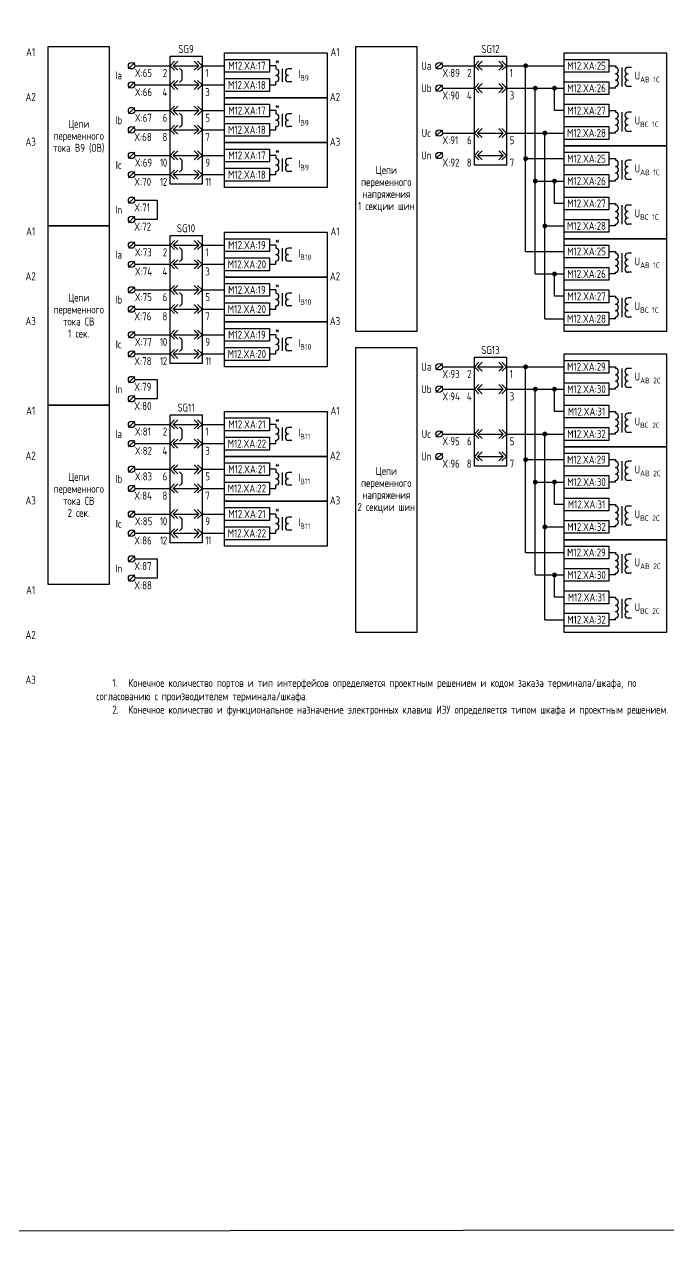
# Model space of a CAD drawing. Header units: millimetres. Extents: x -1245 to 5086, y -99 to 618.
# Drawn here: x 207.5 to 408.7, y -99 to 280 of the extents above; entities that cross this region are included whole.
import ezdxf

# ---------------------------------------------------------------- set-up
doc = ezdxf.new("R2010")
doc.units = ezdxf.units.MM
doc.styles.add('Gost_type_A', font='GOST_A.TTF')

# ---------------------------------------------------------------- blocks, each defined once
blk = doc.blocks.new('БИ_разъем')
for p, q in [((0, 0), (1.41, 1.41)), ((0, 0), (1.41, 1.41)), ((0, 0), (1.41, -1.41)), ((0, 0), (1.41, -1.41)), ((1, 0), (2.41, 1.41)), ((1, 0), (2.41, -1.41)), ((1, 0), (9, 0)), ((9, 0), (7.59, 1.41)), ((9, 0), (7.59, -1.41)), ((10, 0), (8.59, 1.41)), ((10, 0), (8.59, 1.41)), ((10, 0), (8.59, -1.41)), ((10, 0), (8.59, -1.41))]:
    blk.add_line(p, q)
blk = doc.blocks.new('БИ_перемычка')
for p, q in [((2.97, -0.79), (3.67, -1.5)), ((3.67, -1.5), (3.67, -4.5)), ((2.97, -5.21), (3.67, -4.5))]:
    blk.add_line(p, q)
blk = doc.blocks.new('POINT')
at = {"const_width": 0.75}
blk.add_lwpolyline([(-0.375, 0, 1), (0.375, 0, 1)], format="xyb", close=True, dxfattribs=at)

msp = doc.modelspace()

# ---------------------------------------------------------------- linework, layer by layer
for p, q in [((242, 268), (240, 266)), ((242, 267), (253, 267)), ((263, 267), (270, 267)), ((286, 267), (284, 267)), ((338, 268), (336, 266)), ((338, 267), (348, 267)), ((358, 267), (376, 267)), ((364, 209), (364, 267)), ((242, 262), (240, 260)), ((242, 261), (252.83, 261)), ((263.17, 261), (270, 261)), ((284, 261), (286, 261)), ((338, 261), (336, 259)), ((338, 260), (348, 260)), ((358, 260), (376, 260)), ((367, 202), (367, 260)), ((373, 253), (373, 260)), ((242, 254), (240, 252)), ((242, 253), (252.83, 253)), ((263.17, 253), (270, 253)), ((286, 253), (284, 253)), ((376, 253), (373, 253)), ((242, 248), (240, 246)), ((242, 247), (252.83, 247)), ((263.17, 247), (270, 247)), ((284, 247), (286, 247)), ((338, 247), (336, 245)), ((338, 246), (348, 246)), ((358, 246), (376, 246)), ((370, 188), (370, 246)), ((242, 240), (240, 238)), ((242, 239), (252.83, 239)), ((263.17, 239), (270, 239)), ((286, 239), (284, 239)), ((338, 240), (336, 238)), ((364, 238), (376, 238)), ((242, 234), (240, 232)), ((242, 233), (252.83, 233)), ((263.17, 233), (270, 233)), ((284, 233), (286, 233)), ((367, 231), (376, 231)), ((373, 224), (373, 231)), ((242, 226), (240, 224)), ((242, 225), (249, 225)), ((249, 225), (249, 219)), ((376, 224), (373, 224)), ((242, 220), (240, 218)), ((249, 219), (242, 219)), ((370, 217), (376, 217)), ((242, 212), (240, 210)), ((242, 211), (253, 211)), ((263, 211), (270, 211)), ((286, 211), (284, 211)), ((364, 209), (376, 209)), ((242, 206), (240, 204)), ((242, 205), (252.83, 205)), ((263.17, 205), (270, 205)), ((284, 205), (286, 205)), ((367, 202), (376, 202)), ((373, 195), (373, 202)), ((242, 198), (240, 196)), ((242, 197), (252.83, 197)), ((263.17, 197), (270, 197)), ((286, 197), (284, 197)), ((376, 195), (373, 195)), ((242, 192), (240, 190)), ((242, 191), (252.83, 191)), ((263.17, 191), (270, 191)), ((284, 191), (286, 191)), ((370, 188), (376, 188)), ((242, 184), (240, 182)), ((242, 183), (252.83, 183)), ((263.17, 183), (270, 183)), ((286, 183), (284, 183)), ((242, 178), (240, 176)), ((242, 177), (252.83, 177)), ((263.17, 177), (270, 177)), ((284, 177), (286, 177)), ((338, 174), (336, 172)), ((338, 173), (348, 173)), ((358, 173), (376, 173)), ((364, 115), (364, 173)), ((242, 170), (240, 168)), ((242, 169), (249, 169)), ((249, 169), (249, 163)), ((338, 167), (336, 165)), ((242, 164), (240, 162)), ((249, 163), (242, 163)), ((338, 166), (348, 166)), ((358, 166), (376, 166)), ((367, 108), (367, 166)), ((373, 159), (373, 166)), ((242, 156), (240, 154)), ((376, 159), (373, 159)), ((242, 155), (253, 155)), ((263, 155), (270, 155)), ((286, 155), (284, 155)), ((338, 153), (336, 151)), ((338, 152), (348, 152)), ((358, 152), (376, 152)), ((370, 94), (370, 152)), ((242, 150), (240, 148)), ((242, 149), (252.83, 149)), ((263.17, 149), (270, 149)), ((284, 149), (286, 149)), ((338, 146), (336, 144)), ((242, 142), (240, 140)), ((242, 141), (252.83, 141)), ((263.17, 141), (270, 141)), ((286, 141), (284, 141)), ((364, 144), (376, 144)), ((367, 137), (376, 137)), ((373, 130), (373, 137)), ((242, 136), (240, 134)), ((242, 135), (252.83, 135)), ((263.17, 135), (270, 135)), ((284, 135), (286, 135)), ((376, 130), (373, 130)), ((242, 128), (240, 126)), ((242, 127), (252.83, 127)), ((263.17, 127), (270, 127)), ((286, 127), (284, 127)), ((242, 122), (240, 120)), ((370, 123), (376, 123)), ((242, 121), (252.83, 121)), ((263.17, 121), (270, 121)), ((284, 121), (286, 121)), ((242, 114), (240, 112)), ((364, 115), (376, 115)), ((242, 113), (249, 113)), ((249, 113), (249, 107)), ((242, 108), (240, 106)), ((249, 107), (242, 107)), ((367, 108), (376, 108)), ((373, 101), (373, 108)), ((376, 101), (373, 101)), ((370, 94), (376, 94))]:
    msp.add_line(p, q)
at = {"ltscale": 4}
for p, q in [((286, 267), (286, 266)), ((286, 266.5), (286, 266)), ((288, 266), (288, 262)), ((288, 266), (288, 262)), ((291, 266), (290, 266)), ((291, 266), (290, 266)), ((390, 267), (392, 267)), ((392, 267), (392, 266.5)), ((392, 267), (392, 266.5)), ((394, 266.5), (394, 262.5)), ((397, 266.5), (396, 266.5)), ((286, 261), (286, 262)), ((291, 262), (290, 262)), ((291, 262), (290, 262)), ((394, 264.5), (394, 260.5)), ((392, 260), (390, 260)), ((392, 260), (392, 260.5)), ((397, 260.5), (396, 260.5)), ((286, 253), (286, 252)), ((286, 252.5), (286, 252)), ((288, 252), (288, 248)), ((288, 252), (288, 248)), ((291, 252), (290, 252)), ((291, 252), (290, 252)), ((390, 253), (392, 253)), ((392, 253), (392, 252.5)), ((392, 253), (392, 252.5)), ((394, 252.5), (394, 248.5)), ((394, 250.5), (394, 246.5)), ((397, 252.5), (396, 252.5)), ((286, 247), (286, 248)), ((291, 248), (290, 248)), ((291, 248), (290, 248)), ((392, 246), (392, 246.5)), ((397, 246.5), (396, 246.5)), ((392, 246), (390, 246)), ((286, 239), (286, 238)), ((286, 238.5), (286, 238)), ((288, 238), (288, 234)), ((288, 238), (288, 234)), ((291, 238), (290, 238)), ((291, 238), (290, 238)), ((390, 238), (392, 238)), ((392, 238), (392, 237.5)), ((392, 238), (392, 237.5)), ((394, 237.5), (394, 233.5)), ((394, 235.5), (394, 231.5)), ((397, 237.5), (396, 237.5)), ((286, 233), (286, 234)), ((291, 234), (290, 234)), ((291, 234), (290, 234)), ((392, 231), (392, 231.5)), ((397, 231.5), (396, 231.5)), ((392, 231), (390, 231)), ((390, 224), (392, 224)), ((392, 224), (392, 223.5)), ((392, 224), (392, 223.5)), ((394, 223.5), (394, 219.5)), ((394, 221.5), (394, 217.5)), ((397, 223.5), (396, 223.5)), ((392, 217), (390, 217)), ((392, 217), (392, 217.5)), ((397, 217.5), (396, 217.5)), ((286, 211), (286, 210)), ((286, 210.5), (286, 210)), ((288, 210), (288, 206)), ((288, 210), (288, 206)), ((291, 210), (290, 210)), ((291, 210), (290, 210)), ((390, 209), (392, 209)), ((392, 209), (392, 208.5)), ((392, 209), (392, 208.5)), ((394, 208.5), (394, 204.5)), ((397, 208.5), (396, 208.5)), ((286, 205), (286, 206)), ((291, 206), (290, 206)), ((291, 206), (290, 206)), ((394, 206.5), (394, 202.5)), ((392, 202), (390, 202)), ((392, 202), (392, 202.5)), ((397, 202.5), (396, 202.5)), ((286, 197), (286, 196)), ((286, 196.5), (286, 196)), ((288, 196), (288, 192)), ((288, 196), (288, 192)), ((291, 196), (290, 196)), ((291, 196), (290, 196)), ((390, 195), (392, 195)), ((392, 195), (392, 194.5)), ((392, 195), (392, 194.5)), ((394, 194.5), (394, 190.5)), ((397, 194.5), (396, 194.5)), ((286, 191), (286, 192)), ((291, 192), (290, 192)), ((291, 192), (290, 192)), ((394, 192.5), (394, 188.5)), ((392, 188), (390, 188)), ((392, 188), (392, 188.5)), ((397, 188.5), (396, 188.5)), ((286, 183), (286, 182)), ((286, 182.5), (286, 182)), ((288, 182), (288, 178)), ((288, 182), (288, 178)), ((291, 182), (290, 182)), ((291, 182), (290, 182)), ((286, 177), (286, 178)), ((291, 178), (290, 178)), ((291, 178), (290, 178)), ((390, 173), (392, 173)), ((392, 173), (392, 172.5)), ((392, 173), (392, 172.5)), ((394, 172.5), (394, 168.5)), ((397, 172.5), (396, 172.5)), ((394, 170.5), (394, 166.5)), ((392, 166), (390, 166)), ((392, 166), (392, 166.5)), ((397, 166.5), (396, 166.5)), ((390, 159), (392, 159)), ((392, 159), (392, 158.5)), ((392, 159), (392, 158.5)), ((394, 158.5), (394, 154.5)), ((394, 156.5), (394, 152.5)), ((397, 158.5), (396, 158.5)), ((286, 155), (286, 154)), ((286, 154.5), (286, 154)), ((288, 154), (288, 150)), ((288, 154), (288, 150)), ((291, 154), (290, 154)), ((291, 154), (290, 154)), ((392, 152), (390, 152)), ((392, 152), (392, 152.5)), ((397, 152.5), (396, 152.5)), ((286, 149), (286, 150)), ((291, 150), (290, 150)), ((291, 150), (290, 150)), ((286, 141), (286, 140)), ((286, 140.5), (286, 140)), ((390, 144), (392, 144)), ((392, 144), (392, 143.5)), ((392, 144), (392, 143.5)), ((394, 143.5), (394, 139.5)), ((394, 141.5), (394, 137.5)), ((397, 143.5), (396, 143.5)), ((288, 140), (288, 136)), ((288, 140), (288, 136)), ((291, 140), (290, 140)), ((291, 140), (290, 140)), ((392, 137), (390, 137)), ((392, 137), (392, 137.5)), ((397, 137.5), (396, 137.5)), ((286, 135), (286, 136)), ((291, 136), (290, 136)), ((291, 136), (290, 136)), ((390, 130), (392, 130)), ((392, 130), (392, 129.5)), ((392, 130), (392, 129.5)), ((394, 129.5), (394, 125.5)), ((397, 129.5), (396, 129.5)), ((286, 127), (286, 126)), ((286, 126.5), (286, 126)), ((288, 126), (288, 122)), ((288, 126), (288, 122)), ((291, 126), (290, 126)), ((291, 126), (290, 126)), ((394, 127.5), (394, 123.5)), ((286, 121), (286, 122)), ((291, 122), (290, 122)), ((291, 122), (290, 122)), ((392, 123), (390, 123)), ((392, 123), (392, 123.5)), ((397, 123.5), (396, 123.5)), ((390, 115), (392, 115)), ((392, 115), (392, 114.5)), ((392, 115), (392, 114.5)), ((394, 114.5), (394, 110.5)), ((397, 114.5), (396, 114.5)), ((394, 112.5), (394, 108.5)), ((392, 108), (390, 108)), ((392, 108), (392, 108.5)), ((397, 108.5), (396, 108.5)), ((390, 101), (392, 101)), ((392, 101), (392, 100.5)), ((392, 101), (392, 100.5)), ((394, 100.5), (394, 96.5)), ((397, 100.5), (396, 100.5)), ((394, 98.5), (394, 94.5)), ((392, 94), (390, 94)), ((392, 94), (392, 94.5)), ((397, 94.5), (396, 94.5))]:
    msp.add_line(p, q, dxfattribs=at)
at = {"color": 3}
msp.add_lwpolyline([(-1245, 609), (5086, 618), (5086, -90), (-1245, -99)], close=True, dxfattribs=at)
for points in [[(234, 217), (215, 217), (215, 273), (234, 273)], [(330, 184), (311, 184), (311, 273), (330, 273)], [(253, 270), (263, 270), (263, 230), (253, 230)], [(270, 271), (302, 271), (302, 257), (270, 257)], [(348, 270), (358, 270), (358, 236), (348, 236)], [(376, 271), (408, 271), (408, 242), (376, 242)], [(270, 269), (284, 269), (284, 265), (270, 265)], [(376, 269), (390, 269), (390, 265), (376, 265)], [(270, 263), (284, 263), (284, 259), (270, 259)], [(376, 262), (390, 262), (390, 258), (376, 258)], [(270, 257), (302, 257), (302, 243), (270, 243)], [(270, 255), (284, 255), (284, 251), (270, 251)], [(376, 255), (390, 255), (390, 251), (376, 251)], [(270, 249), (284, 249), (284, 245), (270, 245)], [(376, 248), (390, 248), (390, 244), (376, 244)], [(270, 243), (302, 243), (302, 229), (270, 229)], [(270, 241), (284, 241), (284, 237), (270, 237)], [(376, 242), (408, 242), (408, 213), (376, 213)], [(376, 240), (390, 240), (390, 236), (376, 236)], [(270, 235), (284, 235), (284, 231), (270, 231)], [(376, 233), (390, 233), (390, 229), (376, 229)], [(376, 226), (390, 226), (390, 222), (376, 222)], [(234, 161), (215, 161), (215, 217), (234, 217)], [(376, 219), (390, 219), (390, 215), (376, 215)], [(253, 214), (263, 214), (263, 174), (253, 174)], [(270, 215), (302, 215), (302, 201), (270, 201)], [(270, 213), (284, 213), (284, 209), (270, 209)], [(376, 213), (408, 213), (408, 184), (376, 184)], [(376, 211), (390, 211), (390, 207), (376, 207)], [(270, 207), (284, 207), (284, 203), (270, 203)], [(270, 201), (302, 201), (302, 187), (270, 187)], [(376, 204), (390, 204), (390, 200), (376, 200)], [(270, 199), (284, 199), (284, 195), (270, 195)], [(376, 197), (390, 197), (390, 193), (376, 193)], [(270, 193), (284, 193), (284, 189), (270, 189)], [(376, 190), (390, 190), (390, 186), (376, 186)], [(270, 187), (302, 187), (302, 173), (270, 173)], [(270, 185), (284, 185), (284, 181), (270, 181)], [(270, 179), (284, 179), (284, 175), (270, 175)], [(330, 90), (311, 90), (311, 179), (330, 179)], [(348, 176), (358, 176), (358, 142), (348, 142)], [(376, 177), (408, 177), (408, 148), (376, 148)], [(376, 175), (390, 175), (390, 171), (376, 171)], [(376, 168), (390, 168), (390, 164), (376, 164)], [(234, 105), (215, 105), (215, 161), (234, 161)], [(376, 161), (390, 161), (390, 157), (376, 157)], [(253, 158), (263, 158), (263, 118), (253, 118)], [(270, 159), (302, 159), (302, 145), (270, 145)], [(270, 157), (284, 157), (284, 153), (270, 153)], [(376, 154), (390, 154), (390, 150), (376, 150)], [(270, 151), (284, 151), (284, 147), (270, 147)], [(376, 148), (408, 148), (408, 119), (376, 119)], [(270, 145), (302, 145), (302, 131), (270, 131)], [(376, 146), (390, 146), (390, 142), (376, 142)], [(270, 143), (284, 143), (284, 139), (270, 139)], [(270, 137), (284, 137), (284, 133), (270, 133)], [(376, 139), (390, 139), (390, 135), (376, 135)], [(270, 131), (302, 131), (302, 117), (270, 117)], [(270, 129), (284, 129), (284, 125), (270, 125)], [(376, 132), (390, 132), (390, 128), (376, 128)], [(270, 123), (284, 123), (284, 119), (270, 119)], [(376, 125), (390, 125), (390, 121), (376, 121)], [(376, 119), (408, 119), (408, 90), (376, 90)], [(376, 117), (390, 117), (390, 113), (376, 113)], [(376, 110), (390, 110), (390, 106), (376, 106)], [(376, 103), (390, 103), (390, 99), (376, 99)], [(376, 96), (390, 96), (390, 92), (376, 92)]]:
    msp.add_lwpolyline(points, close=True)
for centre in [(241, 267), (337, 267), (241, 261), (337, 260), (241, 253), (241, 247), (337, 246), (241, 239), (337, 239), (241, 233), (241, 225), (241, 219), (241, 211), (241, 205), (241, 197), (241, 191), (241, 183), (241, 177), (337, 173), (241, 169), (337, 166), (241, 163), (241, 155), (337, 152), (241, 149), (337, 145), (241, 141), (241, 135), (241, 127), (241, 121), (241, 113), (241, 107)]:
    msp.add_circle(centre, 1)
at = {"ltscale": 4}
for centre, start, end in [((286, 265), 270, 90), ((286, 265), 270, 90), ((290, 265), 90, 270), ((290, 265), 90, 270), ((392, 265.5), 270, 90), ((396, 265.5), 90, 270), ((396, 265.5), 90, 270), ((286, 263), 270, 90), ((286, 263), 270, 90), ((290, 263), 90, 270), ((290, 263), 90, 270), ((392, 263.5), 270, 90), ((392, 261.5), 270, 90), ((396, 263.5), 90, 270), ((396, 263.5), 90, 270), ((396, 261.5), 90, 270), ((286, 251), 270, 90), ((286, 251), 270, 90), ((290, 251), 90, 270), ((290, 251), 90, 270), ((392, 251.5), 270, 90), ((392, 249.5), 270, 90), ((396, 251.5), 90, 270), ((396, 251.5), 90, 270), ((396, 249.5), 90, 270), ((396, 249.5), 90, 270), ((286, 249), 270, 90), ((286, 249), 270, 90), ((290, 249), 90, 270), ((290, 249), 90, 270), ((392, 247.5), 270, 90), ((396, 247.5), 90, 270), ((286, 237), 270, 90), ((286, 237), 270, 90), ((286, 235), 270, 90), ((286, 235), 270, 90), ((290, 237), 90, 270), ((290, 237), 90, 270), ((290, 235), 90, 270), ((290, 235), 90, 270), ((392, 236.5), 270, 90), ((392, 234.5), 270, 90), ((396, 236.5), 90, 270), ((396, 236.5), 90, 270), ((396, 234.5), 90, 270), ((396, 234.5), 90, 270), ((392, 232.5), 270, 90), ((396, 232.5), 90, 270), ((392, 222.5), 270, 90), ((392, 220.5), 270, 90), ((396, 222.5), 90, 270), ((396, 222.5), 90, 270), ((396, 220.5), 90, 270), ((396, 220.5), 90, 270), ((392, 218.5), 270, 90), ((396, 218.5), 90, 270), ((286, 209), 270, 90), ((286, 209), 270, 90), ((290, 209), 90, 270), ((290, 209), 90, 270), ((392, 207.5), 270, 90), ((396, 207.5), 90, 270), ((396, 207.5), 90, 270), ((286, 207), 270, 90), ((286, 207), 270, 90), ((290, 207), 90, 270), ((290, 207), 90, 270), ((392, 205.5), 270, 90), ((396, 205.5), 90, 270), ((396, 205.5), 90, 270), ((392, 203.5), 270, 90), ((396, 203.5), 90, 270), ((286, 195), 270, 90), ((286, 195), 270, 90), ((286, 193), 270, 90), ((286, 193), 270, 90), ((290, 195), 90, 270), ((290, 195), 90, 270), ((290, 193), 90, 270), ((290, 193), 90, 270), ((392, 193.5), 270, 90), ((396, 193.5), 90, 270), ((396, 193.5), 90, 270), ((392, 191.5), 270, 90), ((392, 189.5), 270, 90), ((396, 191.5), 90, 270), ((396, 191.5), 90, 270), ((396, 189.5), 90, 270), ((286, 181), 270, 90), ((286, 181), 270, 90), ((290, 181), 90, 270), ((290, 181), 90, 270), ((286, 179), 270, 90), ((286, 179), 270, 90), ((290, 179), 90, 270), ((290, 179), 90, 270), ((392, 171.5), 270, 90), ((396, 171.5), 90, 270), ((396, 171.5), 90, 270), ((392, 169.5), 270, 90), ((392, 167.5), 270, 90), ((396, 169.5), 90, 270), ((396, 169.5), 90, 270), ((396, 167.5), 90, 270), ((392, 157.5), 270, 90), ((392, 155.5), 270, 90), ((396, 157.5), 90, 270), ((396, 157.5), 90, 270), ((396, 155.5), 90, 270), ((396, 155.5), 90, 270), ((286, 153), 270, 90), ((286, 153), 270, 90), ((286, 151), 270, 90), ((286, 151), 270, 90), ((290, 153), 90, 270), ((290, 153), 90, 270), ((290, 151), 90, 270), ((290, 151), 90, 270), ((392, 153.5), 270, 90), ((396, 153.5), 90, 270), ((392, 142.5), 270, 90), ((392, 140.5), 270, 90), ((396, 142.5), 90, 270), ((396, 142.5), 90, 270), ((396, 140.5), 90, 270), ((396, 140.5), 90, 270), ((286, 139), 270, 90), ((286, 139), 270, 90), ((286, 137), 270, 90), ((286, 137), 270, 90), ((290, 139), 90, 270), ((290, 139), 90, 270), ((290, 137), 90, 270), ((290, 137), 90, 270), ((392, 138.5), 270, 90), ((396, 138.5), 90, 270), ((392, 128.5), 270, 90), ((396, 128.5), 90, 270), ((396, 128.5), 90, 270), ((286, 125), 270, 90), ((286, 125), 270, 90), ((290, 125), 90, 270), ((290, 125), 90, 270), ((392, 126.5), 270, 90), ((392, 124.5), 270, 90), ((396, 126.5), 90, 270), ((396, 126.5), 90, 270), ((396, 124.5), 90, 270), ((286, 123), 270, 90), ((286, 123), 270, 90), ((290, 123), 90, 270), ((290, 123), 90, 270), ((392, 113.5), 270, 90), ((396, 113.5), 90, 270), ((396, 113.5), 90, 270), ((392, 111.5), 270, 90), ((392, 109.5), 270, 90), ((396, 111.5), 90, 270), ((396, 111.5), 90, 270), ((396, 109.5), 90, 270), ((392, 99.5), 270, 90), ((396, 99.5), 90, 270), ((396, 99.5), 90, 270), ((392, 97.5), 270, 90), ((392, 95.5), 270, 90), ((396, 97.5), 90, 270), ((396, 97.5), 90, 270), ((396, 95.5), 90, 270)]:
    msp.add_arc(centre, 1, start, end, dxfattribs=at)

# ---------------------------------------------------------------- block references
for name, p in [('БИ_разъем', (253, 267)), ('БИ_перемычка', (253, 267)), ('БИ_разъем', (348, 267)), ('POINT', (364, 267)), ('БИ_разъем', (253, 261)), ('БИ_разъем', (348, 260)), ('POINT', (367, 260)), ('POINT', (373, 260)), ('БИ_разъем', (253, 253)), ('БИ_перемычка', (253, 253)), ('БИ_разъем', (253, 247)), ('БИ_разъем', (348, 246)), ('POINT', (370, 246)), ('БИ_разъем', (253, 239)), ('БИ_разъем', (348, 239)), ('POINT', (364, 238)), ('БИ_перемычка', (253, 239)), ('БИ_разъем', (253, 233)), ('POINT', (367, 231)), ('POINT', (373, 231)), ('POINT', (370, 217)), ('БИ_разъем', (253, 211)), ('БИ_перемычка', (253, 211)), ('БИ_разъем', (253, 205)), ('POINT', (373, 202)), ('БИ_разъем', (253, 197)), ('БИ_перемычка', (253, 197)), ('БИ_разъем', (253, 191)), ('БИ_разъем', (253, 183)), ('БИ_перемычка', (253, 183)), ('БИ_разъем', (253, 177)), ('БИ_разъем', (348, 173)), ('POINT', (364, 173)), ('БИ_разъем', (348, 166)), ('POINT', (367, 166)), ('POINT', (373, 166)), ('БИ_разъем', (253, 155)), ('БИ_перемычка', (253, 155)), ('БИ_разъем', (348, 152)), ('POINT', (370, 152)), ('БИ_разъем', (253, 149)), ('БИ_разъем', (348, 145)), ('POINT', (364, 144)), ('БИ_разъем', (253, 141)), ('БИ_перемычка', (253, 141)), ('POINT', (367, 137)), ('POINT', (373, 137)), ('БИ_разъем', (253, 135)), ('БИ_разъем', (253, 127)), ('БИ_перемычка', (253, 127)), ('БИ_разъем', (253, 121)), ('POINT', (370, 123)), ('POINT', (373, 108))]:
    msp.add_blockref(name, p)

# ---------------------------------------------------------------- texts
at = {"char_height": 2.5, "line_spacing_factor": 0.9, "style": 'Gost_type_A'}
for s, insert, width, attachment_point in [('SG9', (258, 271), 10, 8), ('SG12', (353, 271), 10, 8), ('A1', (209.5, 270), 35, 8), ('A1', (304.5, 270), 35, 8), ('X:65', (242, 266), 10, 1), ('{\\T0.9;2}', (252, 266), 5, 3), ('{\\T0.9;1}', (264, 266), 5, 1), ('Ua', (333, 267), 7, 5), ('X:89', (338, 266), 10, 1), ('{\\T0.9;2}', (347, 266), 5, 3), ('{\\T0.9;1}', (359, 266), 5, 1), ('Ia', (237, 264), 6, 5), ('A2', (209.5, 256), 35, 8), ('X:66', (242, 260), 10, 1), ('{\\T0.9;4}', (252, 260), 5, 3), ('{\\T0.9;3}', (264, 260), 5, 1), ('A2', (304.5, 256), 35, 8), ('Ub', (333, 260), 7, 5), ('X:90', (338, 259), 10, 1), ('{\\T0.9;4}', (347, 259), 5, 3), ('{\\T0.9;3}', (359, 259), 5, 1), ('Цепи переменного тока В9 (ОВ)', (224.5, 245), 19, 5), ('Ib', (237, 250), 6, 5), ('X:67', (242, 252), 10, 1), ('{\\T0.9;6}', (252, 252), 5, 3), ('{\\T0.9;5}', (264, 252), 5, 1), ('Uc', (333, 246), 7, 5), ('A3', (209.5, 242), 35, 8), ('X:68', (241.83, 246), 10, 1), ('{\\T0.9;8}', (252, 246), 5, 3), ('{\\T0.9;7}', (264, 246), 5, 1), ('A3', (304.5, 242), 35, 8), ('X:91', (338, 245), 10, 1), ('{\\T0.9;6}', (347, 245), 5, 3), ('{\\T0.9;5}', (359, 245), 5, 1), ('Un', (333, 239), 7, 5), ('Ic', (237, 236), 6, 5), ('X:69', (242, 238), 10, 1), ('{\\T0.9;10}', (252, 238), 5, 3), ('{\\T0.9;9}', (264, 238), 5, 1), ('Цепи переменного напряжения\\P1 секции шин', (320.5, 228.5), 19, 5), ('X:92', (338, 238), 10, 1), ('{\\T0.9;8}', (347, 238), 5, 3), ('{\\T0.9;7}', (359, 238), 5, 1), ('X:70', (241.83, 232), 10, 1), ('{\\T0.9;12}', (252, 232), 5, 3), ('{\\T0.9;11}', (264, 232), 5, 1), ('X:71', (241.83, 224), 10, 1), ('In', (237, 222), 6, 5), ('A1', (209.5, 214), 35, 8), ('X:72', (241.83, 218), 10, 1), ('SG10', (258, 215), 10, 8), ('A1', (304.5, 214), 35, 8), ('Ia', (237, 208), 6, 5), ('X:73', (242, 210), 10, 1), ('{\\T0.9;2}', (252, 210), 5, 3), ('{\\T0.9;1}', (264, 210), 5, 1), ('A2', (209.5, 200), 35, 8), ('X:74', (242, 204), 10, 1), ('{\\T0.9;4}', (252, 204), 5, 3), ('{\\T0.9;3}', (264, 204), 5, 1), ('A2', (304.5, 200), 35, 8), ('Цепи переменного тока СВ\\P1 сек.', (224.5, 189), 19, 5), ('Ib', (237, 194), 6, 5), ('X:75', (242, 196), 10, 1), ('{\\T0.9;6}', (252, 196), 5, 3), ('{\\T0.9;5}', (264, 196), 5, 1), ('X:76', (241.83, 190), 10, 1), ('{\\T0.9;8}', (252, 190), 5, 3), ('{\\T0.9;7}', (264, 190), 5, 1), ('A3', (209.5, 186), 35, 8), ('A3', (304.5, 186), 35, 8), ('X:77', (242, 182), 10, 1), ('{\\T0.9;10}', (252, 182), 5, 3), ('{\\T0.9;9}', (264, 182), 5, 1), ('Ic', (237, 180), 6, 5), ('SG13', (353, 177), 10, 8), ('X:78', (241.83, 176), 10, 1), ('{\\T0.9;12}', (252, 176), 5, 3), ('{\\T0.9;11}', (264, 176), 5, 1), ('Ua', (333, 173), 7, 5), ('X:93', (338, 172), 10, 1), ('{\\T0.9;2}', (347, 172), 5, 3), ('{\\T0.9;1}', (359, 172), 5, 1), ('In', (237, 166), 6, 5), ('X:79', (241.83, 168), 10, 1), ('Ub', (333, 166), 7, 5), ('X:94', (338, 165), 10, 1), ('{\\T0.9;4}', (347, 165), 5, 3), ('{\\T0.9;3}', (359, 165), 5, 1), ('A1', (209.5, 158), 35, 8), ('X:80', (241.83, 162), 10, 1), ('SG11', (258, 159), 10, 8), ('A1', (304.5, 158), 35, 8), ('Ia', (237, 152), 6, 5), ('X:81', (242, 154), 10, 1), ('{\\T0.9;2}', (252, 154), 5, 3), ('{\\T0.9;1}', (264, 154), 5, 1), ('Uc', (333, 152), 7, 5), ('X:82', (242, 148), 10, 1), ('{\\T0.9;4}', (252, 148), 5, 3), ('{\\T0.9;3}', (264, 148), 5, 1), ('X:95', (338, 151), 10, 1), ('{\\T0.9;6}', (347, 151), 5, 3), ('{\\T0.9;5}', (359, 151), 5, 1), ('A2', (209.5, 144), 35, 8), ('A2', (304.5, 144), 35, 8), ('Un', (333, 145), 7, 5), ('{\\T0.9;8}', (347, 144), 5, 3), ('Цепи переменного напряжения\\P2 секции шин', (320.5, 134.5), 19, 5), ('X:96', (338, 144), 10, 1), ('{\\T0.9;7}', (359, 144), 5, 1), ('Цепи переменного тока СВ\\P2 сек.', (224.5, 133), 19, 5), ('Ib', (237, 138), 6, 5), ('X:83', (242, 140), 10, 1), ('{\\T0.9;6}', (252, 140), 5, 3), ('{\\T0.9;5}', (264, 140), 5, 1), ('X:84', (241.83, 134), 10, 1), ('{\\T0.9;8}', (252, 134), 5, 3), ('{\\T0.9;7}', (264, 134), 5, 1), ('A3', (209.5, 130), 35, 8), ('A3', (304.5, 130), 35, 8), ('Ic', (237, 124), 6, 5), ('X:85', (242, 126), 10, 1), ('{\\T0.9;10}', (252, 126), 5, 3), ('{\\T0.9;9}', (264, 126), 5, 1), ('X:86', (241.83, 120), 10, 1), ('{\\T0.9;12}', (252, 120), 5, 3), ('{\\T0.9;11}', (264, 120), 5, 1), ('In', (237, 110), 6, 5), ('X:87', (241.83, 112), 10, 1), ('A1', (209.5, 102), 35, 8), ('X:88', (241.83, 106), 10, 1), ('A2', (209.5, 88), 35, 8), ('A3', (209.5, 74), 35, 8)]:
    msp.add_mtext(s, dxfattribs=dict(at, insert=insert, width=width, attachment_point=attachment_point))
at = {"char_height": 2.5, "style": 'Gost_type_A'}
for s, insert, width, attachment_point in [('M12.XA:17', (277, 267), 14, 5), ('*', (286.5, 268.5), 3, 5), ('\\A1;I{\\H0.7x;\\S^ В9;}', (293, 264), 8, 4), ('M12.XA:25', (383, 267), 14, 5), ('M12.XA:18', (276.99, 260.99), 14.018, 5), ('\\A1;U{\\H0.7x;\\S^ AB 1C;}', (398, 263.5), 12, 4), ('M12.XA:26', (382.99, 260), 14.018, 5), ('M12.XA:17', (277, 253), 14, 5), ('*', (286.5, 254.5), 3, 5), ('M12.XA:27', (382.99, 253), 14.018, 5), ('\\A1;I{\\H0.7x;\\S^ В9;}', (293, 250), 8, 4), ('\\A1;U{\\H0.7x;\\S^ BC 1C;}', (398, 249.5), 12, 4), ('M12.XA:18', (276.99, 246.99), 14.018, 5), ('M12.XA:28', (382.99, 246), 14.018, 5), ('M12.XA:17', (277, 239), 14, 5), ('*', (286.5, 240.5), 3, 5), ('M12.XA:25', (383, 238), 14, 5), ('\\A1;I{\\H0.7x;\\S^ В9;}', (293, 236), 8, 4), ('\\A1;U{\\H0.7x;\\S^ AB 1C;}', (398, 234.5), 12, 4), ('M12.XA:18', (276.99, 232.99), 14.018, 5), ('M12.XA:26', (382.99, 231), 14.018, 5), ('M12.XA:27', (382.99, 224), 14.018, 5), ('\\A1;U{\\H0.7x;\\S^ BC 1C;}', (398, 220.5), 12, 4), ('M12.XA:28', (382.99, 217), 14.018, 5), ('M12.XA:19', (277, 211), 14, 5), ('*', (286.5, 212.5), 3, 5), ('\\A1;I{\\H0.7x;\\S^ В10;}', (293, 208), 8, 4), ('M12.XA:25', (383, 209), 14, 5), ('M12.XA:20', (276.99, 204.99), 14.018, 5), ('\\A1;U{\\H0.7x;\\S^ AB 1C;}', (398, 205.5), 12, 4), ('M12.XA:26', (382.99, 202), 14.018, 5), ('M12.XA:19', (277, 197), 14, 5), ('*', (286.5, 198.5), 3, 5), ('\\A1;I{\\H0.7x;\\S^ В10;}', (293, 194), 8, 4), ('M12.XA:27', (382.99, 195), 14.018, 5), ('M12.XA:20', (276.99, 190.99), 14.018, 5), ('\\A1;U{\\H0.7x;\\S^ BC 1C;}', (398, 191.5), 12, 4), ('M12.XA:28', (382.99, 188), 14.018, 5), ('M12.XA:19', (277, 183), 14, 5), ('*', (286.5, 184.5), 3, 5), ('M12.XA:20', (276.99, 176.99), 14.018, 5), ('\\A1;I{\\H0.7x;\\S^ В10;}', (293, 180), 8, 4), ('M12.XA:29', (382.99, 173), 14.018, 5), ('\\A1;U{\\H0.7x;\\S^ AB 2C;}', (398, 169.5), 12, 4), ('M12.XA:30', (382.99, 166), 14.018, 5), ('M12.XA:31', (382.99, 159), 14.018, 5), ('M12.XA:21', (277, 155), 14, 5), ('*', (286.5, 156.5), 3, 5), ('\\A1;U{\\H0.7x;\\S^ BC 2C;}', (398, 155.5), 12, 4), ('\\A1;I{\\H0.7x;\\S^ В11;}', (293, 152), 8, 4), ('M12.XA:32', (382.99, 152), 14.018, 5), ('M12.XA:22', (276.99, 149), 14.018, 5), ('M12.XA:29', (382.99, 144), 14.018, 5), ('M12.XA:21', (277, 141), 14, 5), ('*', (286.5, 142.5), 3, 5), ('\\A1;U{\\H0.7x;\\S^ AB 2C;}', (398, 140.5), 12, 4), ('\\A1;I{\\H0.7x;\\S^ В11;}', (293, 138), 8, 4), ('M12.XA:30', (382.99, 137), 14.018, 5), ('M12.XA:22', (276.99, 135), 14.018, 5), ('M12.XA:31', (382.99, 130), 14.018, 5), ('M12.XA:21', (277, 127), 14, 5), ('*', (286.5, 128.5), 3, 5), ('\\A1;I{\\H0.7x;\\S^ В11;}', (293, 124), 8, 4), ('\\A1;U{\\H0.7x;\\S^ BC 2C;}', (398, 126.5), 12, 4), ('M12.XA:22', (276.99, 121), 14.018, 5), ('M12.XA:32', (382.99, 123), 14.018, 5), ('M12.XA:29', (382.99, 115), 14.018, 5), ('\\A1;U{\\H0.7x;\\S^ AB 2C;}', (398, 111.5), 12, 4), ('M12.XA:30', (382.99, 108), 14.018, 5), ('M12.XA:31', (382.99, 101), 14.018, 5), ('\\A1;U{\\H0.7x;\\S^ BC 2C;}', (398, 97.5), 12, 4), ('M12.XA:32', (382.99, 94), 14.018, 5), ('\\A1;\\P\\P\\pxi2,t4;1.^IКонечное количество портов и тип интерфейсов определяется проектным решением и кодом заказа терминала/шкафа, по согласованию с производителем терминала/шкафа.\\P2.^IКонечное количество и функциональное назначение электронных клавиш ИЭУ определяется типом шкафа и проектным решением.', (230, 64), 183, 7)]:
    msp.add_mtext(s, dxfattribs=dict(at, insert=insert, width=width, attachment_point=attachment_point))

doc.saveas('drawing.dxf')
